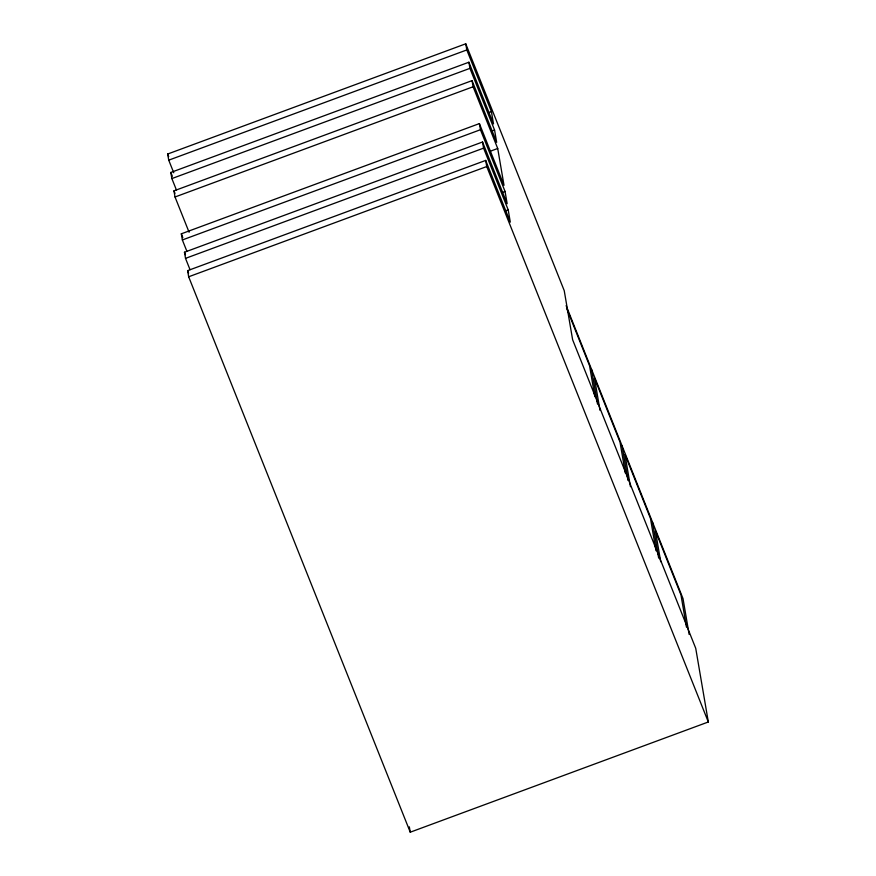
<?xml version="1.0" encoding="UTF-8"?>
<svg xmlns="http://www.w3.org/2000/svg" width="876" height="876" viewBox="0 0 876 876"><rect width="100%" height="100%" fill="white"/><g stroke="black" fill="none" stroke-linecap="round" stroke-linejoin="round"><path stroke-width="1.31" d="M173.755 172.758L168.729 160.166L167.677 154.023L465.747 43.8L564.232 290.657L572.63 339.757L695.73 648.317L708.323 721.977L410.253 832.2L188.658 276.783L187.617 270.64L485.687 160.417L510.303 222.132L508.2 209.857L483.585 148.143L482.534 142L184.464 252.233L185.515 258.365L190.037 269.699M168.729 160.166L466.798 49.943L465.747 43.8M176.394 189.917L171.871 178.573L170.831 172.441L468.901 62.218L493.516 123.921L491.414 111.646L466.798 49.943M171.871 178.573L469.941 68.35L468.901 62.218M189.096 232.26L175.025 196.99L173.974 190.848L472.044 80.625L496.67 142.339L494.568 130.064L469.941 68.35M175.025 196.99L473.095 86.768L472.044 80.625M488.863 112.599L491.414 111.646M186.884 251.292L182.361 239.958L181.321 233.815L479.391 123.593L504.007 185.307L497.71 148.482L473.095 86.768M182.361 239.958L480.442 129.725L479.391 123.593M492.005 131.006L494.568 130.064M185.515 258.365L483.585 148.143M490.034 151.318L497.71 148.482M188.658 276.783L486.727 166.549L485.687 160.417M502.495 192.391L505.058 191.439L480.442 129.725M505.649 210.798L508.2 209.857M566.126 305.625L683.006 598.582L689.127 634.41M566.52 308.013L589.559 365.763L594.837 396.642M482.534 142L507.16 203.714L505.058 191.439M486.727 166.549L708.323 721.977M167.677 154.023L168.685 156.563M170.831 172.441L172.331 176.218M173.974 190.848L174.981 193.366M181.321 233.815L182.821 237.593M184.464 252.233L185.471 254.752M187.617 270.64L188.614 273.159M686.466 627.096L680.959 594.87L655.423 530.845L660.701 561.724M652.532 522.216L658.675 558.121M656.004 550.719L650.496 518.504L624.949 454.469L630.457 486.695M622.07 445.84L627.982 480.42M625.3 473.007L620.022 442.128L594.486 378.103L599.994 410.329M591.596 369.475L597.509 404.055M409.333 826.845L410.253 832.2"/></g></svg>
